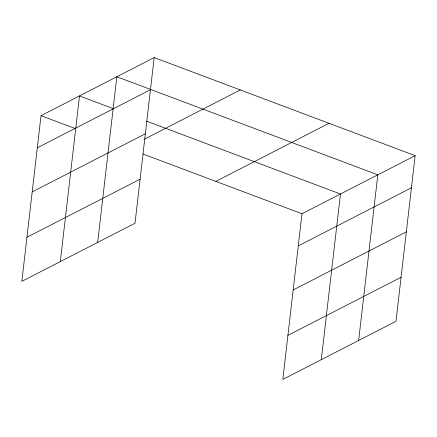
<?xml version="1.0" encoding="UTF-8"?>
<svg xmlns="http://www.w3.org/2000/svg" width="437" height="437" viewBox="0 0 437 437"><rect width="100%" height="100%" fill="white"/><g stroke="black" fill="none" stroke-linecap="round" stroke-linejoin="round"><path stroke-width="0.66" d="M154.174 57.58L41.018 115.69L21.85 281.346L135.011 223.241L154.174 57.58L415.15 155.654L395.982 321.31L282.826 379.42L301.989 213.759L415.15 155.654M60.322 261.594L79.49 95.932L113.686 108.78M97.664 242.415L116.832 76.759L377.808 174.827L358.64 340.489M321.299 359.662L340.467 194.001L146.613 121.158M37.298 147.826L150.459 89.716M32.201 191.887L145.357 133.782M144.571 139.103L240.295 89.946M26.947 237.286L140.108 179.175M215.867 181.399L329.028 123.289M298.274 245.894L411.43 187.79M293.172 289.96L406.334 231.85M287.923 335.354L401.079 277.249M41.018 115.69L75.847 128.778M142.981 154.004L301.989 213.759"/></g></svg>
